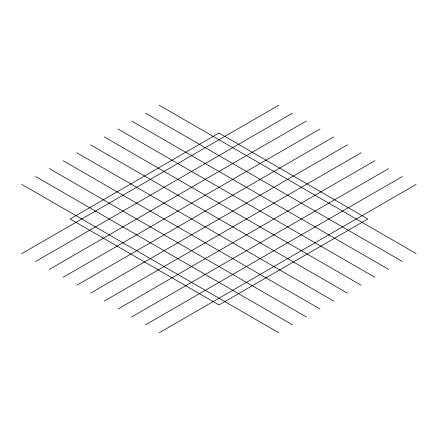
<?xml version="1.0" encoding="UTF-8"?>
<svg xmlns="http://www.w3.org/2000/svg" width="438" height="438" viewBox="0 0 438 438"><rect width="100%" height="100%" fill="white"/><g stroke="black" fill="none" stroke-linecap="round" stroke-linejoin="round"><path stroke-width="0.66" d="M21.9 253.547L278.842 105.208M35.626 261.475L292.568 113.13M49.352 269.397L306.293 121.052M63.077 277.325L320.019 128.98M76.803 285.248L333.745 136.902M90.529 293.17L347.471 144.83M104.255 301.098L361.197 152.752M117.981 309.02L374.923 160.675M131.707 316.948L388.648 168.603M145.432 324.87L402.374 176.525M159.158 332.792L416.1 184.453M159.158 105.208L416.1 253.547M145.432 113.13L402.374 261.475M131.707 121.052L388.648 269.397M117.981 128.98L374.923 277.325M104.255 136.902L361.197 285.248M90.529 144.83L347.471 293.17M76.803 152.752L333.745 301.098M63.077 160.675L320.019 309.02M49.352 168.603L306.293 316.948M35.626 176.525L292.568 324.87M21.9 184.453L278.842 332.792M219 133.048L70.129 219L219 304.952L367.871 219L219 133.048"/></g></svg>
